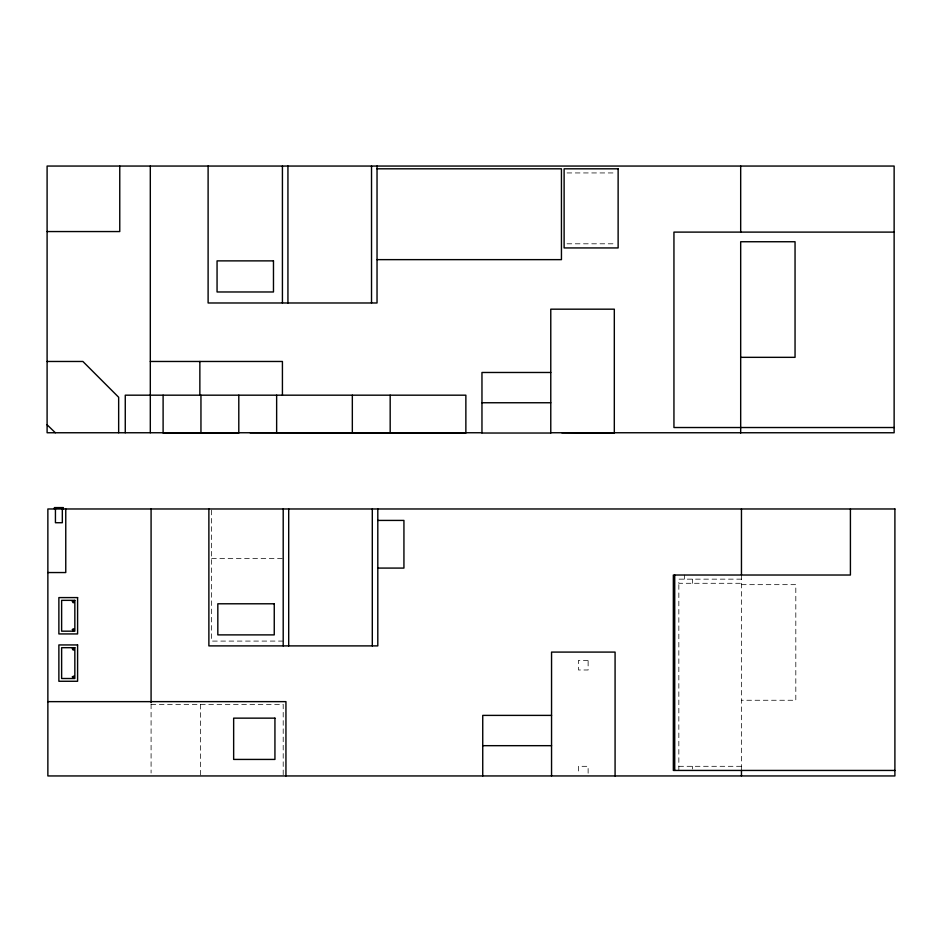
<?xml version="1.0" encoding="UTF-8"?>
<svg xmlns="http://www.w3.org/2000/svg" width="942" height="942" viewBox="0 0 942 942"><rect width="100%" height="100%" fill="white"/><g stroke="black" fill="none" stroke-linecap="round" stroke-linejoin="round"><path stroke-width="0.71" stroke-dasharray="4.71 3.53" d="M567.037 172.939L615.208 172.939M567.037 243.801L615.208 243.801M211.632 558.512L283.201 558.512M741.46 579.153L678.829 579.153L678.829 583.286L741.46 583.286M741.46 584.664L795.813 584.664L795.813 700.259L741.46 700.259M283.201 641.078L211.644 641.09L211.632 508.974M151.085 704.381L283.201 704.381L283.201 775.949M678.829 766.305L741.46 766.305M741.46 575.02L741.46 770.426M692.452 579.153L692.452 583.286M692.452 766.305L692.452 769.049M684.351 575.02L684.351 579.153M678.841 584.664L678.841 770.438M588.126 773.194L588.126 766.317L578.494 766.317L578.494 773.194M200.622 704.381L200.622 775.949M151.085 704.063L151.085 773.029M588.126 660.354L578.494 660.354L578.494 669.986L588.126 669.986L588.126 660.354"/><path stroke-width="1.41" d="M238.797 395.181L238.797 433.026L163.107 433.026L163.107 395.181M276.642 395.181L276.642 433.026M377.035 168.806L561.444 168.806L561.444 259.639L377.035 259.639M47.1 231.555L119.764 231.555L119.764 166.051M894.135 232.109L673.942 232.109L673.942 427.527L894.135 427.527M740.683 357.336L795.048 357.336L795.048 241.741L740.683 241.741L740.683 433.026M47.1 361.469L82.884 361.469L118.657 397.253L118.657 432.755M150.308 361.469L282.423 361.469L282.423 395.181M550.776 372.479L481.963 372.479L481.963 433.026L550.776 433.026L550.776 309.176L614.314 309.176L614.314 433.026L561.785 432.755M481.963 402.752L550.776 402.752M481.963 432.755L47.1 432.755L47.1 166.051L894.135 166.051L894.135 432.755L550.776 432.755M377.801 520.42L403.93 520.42L403.93 568.085L377.801 568.085M47.865 572.548L65.763 572.548L65.763 508.974M47.865 701.637L285.944 701.637L285.944 775.949M551.553 715.39L482.74 715.39L482.74 775.949M482.74 745.675L551.553 745.675M894.9 770.438L673.342 770.438L673.342 575.02L850.414 575.02L850.414 508.974M47.1 424.771L55.354 432.755M741.46 508.974L741.46 574.702M741.46 770.12L741.46 775.949M740.683 166.051L740.683 232.109M674.719 575.02L674.719 770.438M615.079 775.949L615.079 652.088L551.553 652.088L551.553 775.949M390.176 395.181L390.176 433.026M377.801 508.974L377.801 645.894L208.877 645.894L208.877 508.974M377.035 166.051L377.035 302.983L208.111 302.983L208.111 166.051M372.302 508.974L372.302 645.894M371.525 166.051L371.525 302.983M352.332 395.181L352.332 433.026M288.699 508.974L288.699 645.894M287.934 166.051L287.934 302.983M283.201 508.974L283.201 645.894M282.423 166.051L282.423 302.983M250.089 432.755L465.866 433.026L465.866 395.181L125.262 395.181L125.262 432.755M200.952 395.181L200.952 433.026M199.857 361.469L199.857 395.181M151.085 508.974L151.085 702.602M150.308 166.051L150.308 432.755M63.349 508.974L63.349 507.597L54.412 507.597L54.412 508.974M62.325 508.974L62.325 522.728L55.437 522.728L55.437 508.974M72.404 601.443C73.747 605.647 75.678 598.476 72.404 601.443M72.404 629.515C73.747 633.719 75.678 626.548 72.404 629.515M72.404 648.779C73.747 652.983 75.678 645.812 72.404 648.779M72.404 676.851C73.747 681.054 75.678 673.883 72.404 676.851M618.129 168.806L564.117 168.806L564.117 247.934L618.129 247.934L618.129 168.806M273.474 260.875L217.06 260.875L217.06 291.973L273.474 291.973L273.474 260.875M894.9 508.974L47.865 508.974L47.865 775.949L894.9 775.949L894.9 508.974M77.597 597.593L58.875 597.593L58.875 633.931L77.597 633.931L77.597 597.593M74.842 600.348L61.63 600.348L61.63 631.175L74.842 631.175L74.842 600.348M274.252 603.787L217.826 603.787L217.826 634.884L274.252 634.884L274.252 603.787M77.597 644.94L58.875 644.94L58.875 681.266L77.597 681.266L77.597 644.94M74.842 647.684L61.63 647.684L61.63 678.511L74.842 678.511L74.842 647.684M274.934 718.145L233.651 718.145L233.651 759.429L274.934 759.429L274.934 718.145"/></g></svg>
